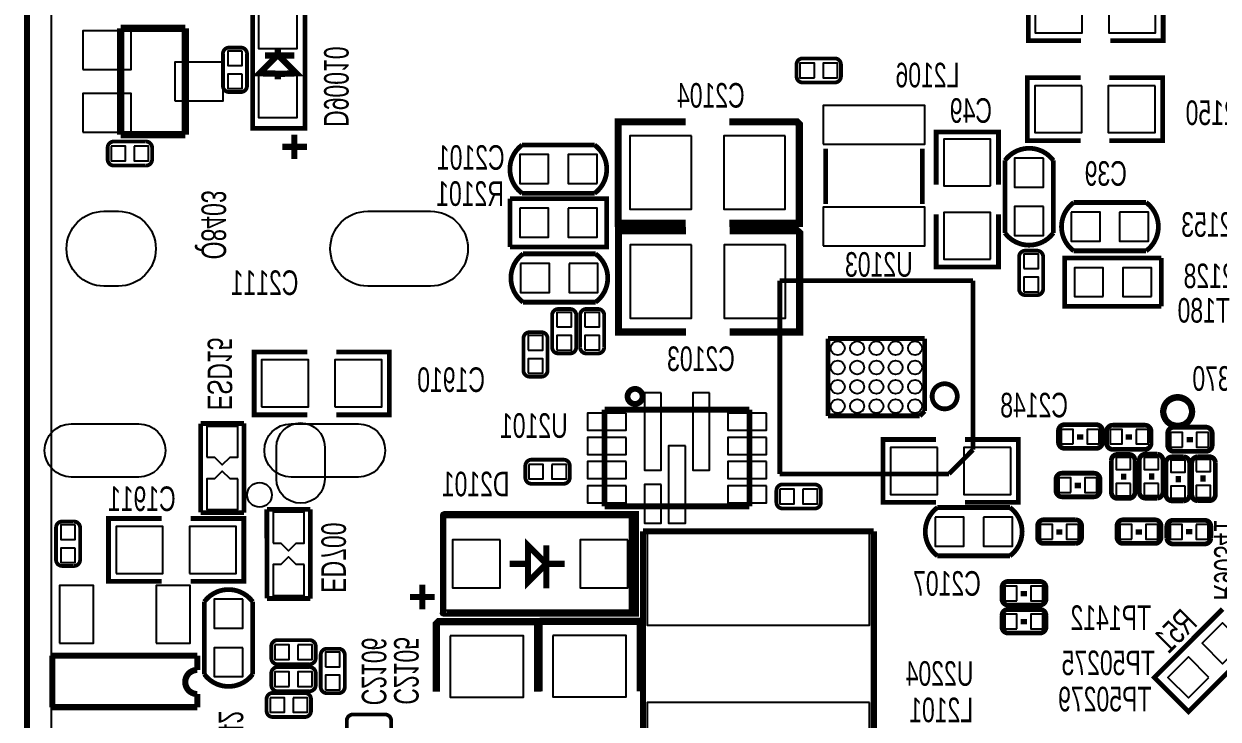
# Model space of a CAD drawing. Extents: x -74 to 86, y -67 to 30.
# Drawn here: x -33.11 to -8.4, y -17.69 to -3.31 of the extents above; entities that cross this region are included whole.
import ezdxf

# ---------------------------------------------------------------- set-up
doc = ezdxf.new("R2010")
doc.units = 0
for name, color, linetype in [('BG_OUTLINE', 3, 'CONTINUOUS'), ('PG_SILKSCREEN_BOTTOM', 6, 'CONTINUOUS'), ('PIN_SOLDERMASK_BOTTOM', 7, 'CONTINUOUS'), ('RD_SILKSCREEN_BOTTOM', 8, 'CONTINUOUS'), ('RKI_ALL', 9, 'CONTINUOUS')]:
    doc.layers.add(name, color=color, linetype=linetype)

msp = doc.modelspace()

# ---------------------------------------------------------------- linework, layer by layer
at = {"layer": 'BG_OUTLINE'}
for points in [[(22.651974, -65.801494, -0.414214), (21.381974, -67.071494), (-31.780226, -67.071494, -0.414214), (-33.050226, -65.801494), (-33.050226, 22.658578, -0.414214), (-31.780226, 23.928578), (21.381974, 23.928578, -0.414214), (22.651974, 22.658578)], [(21.381974, 23.928578), (-31.780226, 23.928578, 0.414214), (-33.050226, 22.658578), (-33.050226, -65.801494, 0.414214), (-31.780226, -67.071494), (21.381974, -67.071494, 0.414214), (22.651974, -65.801494), (22.651974, 22.658578, 0.414214)]]:
    msp.add_lwpolyline(points, format="xyb", close=True, dxfattribs=at)
at = {"layer": 'BG_OUTLINE', "const_width": 0.127}
msp.add_lwpolyline([(-31.780226, -67.071494, -0.414214), (-33.050226, -65.801494), (-33.050226, 10.360406)], format="xyb", dxfattribs=at)
at = {"layer": 'PG_SILKSCREEN_BOTTOM'}
for points, const_width in [([(-11.236198, -3.654298), (-12.325858, -3.654298), (-12.325858, -2.363978), (-11.236198, -2.363978)], 0.09906), ([(-10.626598, -3.654298), (-9.534398, -3.654298), (-9.534398, -2.363978), (-10.626598, -2.363978)], 0.09906), ([(-31.112714, -3.399028), (-29.771594, -3.399028)], 0.14986), ([(-31.112714, -5.598668), (-31.112714, -3.399028)], 0.14986), ([(-29.771594, -3.399028), (-29.771594, -5.598668)], 0.14986), ([(-28.625546, -3.796284), (-28.864306, -3.796284)], 0.07874), ([(-27.516074, -3.959606), (-28.125674, -3.959606)], 0.12954), ([(-27.856434, -3.949446), (-27.856434, -3.819906)], 0.12954), ([(-16.203676, -4.388612), (-16.203676, -4.149852)], 0.07874), ([(-27.856434, -4.327906), (-27.856434, -4.449826)], 0.12954), ([(-11.24585, -5.720588), (-12.34567, -5.720588), (-12.34567, -4.420362), (-11.246104, -4.420108)], 0.09906), ([(-10.64641, -5.720842), (-9.546844, -5.720588), (-9.546844, -4.420362), (-10.64641, -4.420108)], 0.09906), ([(-19.41449, -5.332984), (-20.81403, -5.332984), (-20.81403, -7.431024), (-19.41449, -7.431024)], 0.14986), ([(-18.51533, -5.332984), (-17.11579, -5.332984), (-17.06499, -5.381244), (-17.06499, -7.431024), (-18.51533, -7.431024)], 0.14986), ([(-29.771594, -5.598668), (-31.112714, -5.598668)], 0.14986), ([(-27.516074, -6.098286), (-27.516074, -5.597906)], 0.12954), ([(-27.516074, -6.098286), (-27.516074, -5.597906)], 0.12954), ([(-14.23289, -6.633464), (-14.23289, -5.54355), (-12.94257, -5.54355), (-12.942316, -6.63321)], 0.09906), ([(-31.379922, -5.869686), (-31.379922, -6.108446)], 0.07874), ([(-27.256994, -5.849366), (-27.767534, -5.849366)], 0.12954), ([(-27.256994, -5.849366), (-27.767534, -5.849366)], 0.12954), ([(-22.801834, -5.811012), (-21.303234, -5.811012)], 0.09906), ([(-16.520668, -7.031736), (-16.520668, -5.891022)], 0.100076), ([(-14.520672, -7.031736), (-14.520672, -5.891022)], 0.100076), ([(-12.809474, -7.631176), (-12.809474, -6.132322)], 0.09906), ([(-11.808714, -6.132322), (-11.808714, -7.631176)], 0.09906), ([(-23.05304, -7.92226), (-23.05304, -6.9215)], 0.09906), ([(-23.05304, -6.9215), (-21.05152, -6.9215), (-21.05152, -7.92226), (-23.05304, -7.92226)], 0.09906), ([(-21.303234, -6.811772), (-22.801834, -6.811772)], 0.09906), ([(-11.386566, -7.001764), (-9.887966, -7.001764)], 0.09906), ([(-14.23289, -7.243064), (-14.23289, -8.33501), (-12.94257, -8.33501), (-12.94257, -7.243064)], 0.09906), ([(-19.40814, -7.584694), (-20.80768, -7.584694), (-20.80768, -9.682734), (-19.40814, -9.682734)], 0.14986), ([(-18.50898, -7.584694), (-17.10944, -7.584694), (-17.05864, -7.632954), (-17.05864, -9.682734), (-18.50898, -9.682734)], 0.14986), ([(-22.782022, -8.064246), (-21.283422, -8.064246)], 0.09906), ([(-9.572752, -9.150858), (-11.574272, -9.150858), (-11.574272, -8.150098), (-9.572752, -8.150098)], 0.09906), ([(-9.887966, -8.002524), (-11.386566, -8.002524)], 0.09906), ([(-9.572752, -8.150098), (-9.572752, -9.150858)], 0.09906), ([(-17.469612, -8.617458), (-17.469612, -12.617958)], 0.09906), ([(-13.471652, -8.617458), (-17.469612, -8.617458)], 0.09906), ([(-13.471652, -12.117578), (-13.471652, -8.617458)], 0.09906), ([(-12.38758, -8.91794), (-12.14882, -8.91794)], 0.07874), ([(-21.283422, -9.065006), (-22.782022, -9.065006)], 0.09906), ([(-16.471392, -9.816338), (-16.471392, -11.416538)], 0.09906), ([(-14.469872, -9.816338), (-16.471392, -9.816338)], 0.09906), ([(-14.469872, -11.317478), (-14.469872, -9.816338)], 0.09906), ([(-27.24912, -10.09396), (-28.34894, -10.09396), (-28.34894, -11.39444), (-27.24912, -11.39444)], 0.09906), ([(-26.64968, -10.09396), (-25.54986, -10.09396), (-25.54986, -11.39444), (-26.64968, -11.39444)], 0.09906), ([(-22.051518, -10.125202), (-21.812758, -10.125202)], 0.07874), ([(-21.472144, -10.124694), (-21.233384, -10.124694)], 0.07874), ([(-22.644608, -10.605516), (-22.405848, -10.605516)], 0.07874), ([(-18.096992, -11.289284), (-21.09724, -11.289284)], 0.119888), ([(-21.09724, -11.289284), (-21.09724, -13.28928)], 0.119888), ([(-18.096992, -13.28928), (-18.096992, -11.289284)], 0.119888), ([(-16.471392, -11.416538), (-14.571472, -11.416538)], 0.09906), ([(-14.571472, -11.416538), (-14.469872, -11.317478)], 0.09906), ([(-29.456888, -11.574526), (-28.556712, -11.574526)], 0.100076), ([(-29.45384, -13.41628), (-29.45638, -11.57732)], 0.100076), ([(-28.55722, -11.57224), (-28.55722, -13.42136)], 0.100076), ([(-14.233906, -13.206222), (-15.333726, -13.206222), (-15.333726, -11.905742), (-14.233906, -11.905742)], 0.09906), ([(-13.634466, -13.206222), (-12.534646, -13.206222), (-12.534646, -11.905742), (-13.634466, -11.905742)], 0.09906), ([(-11.2522, -11.91006), (-11.2522, -11.7983)], 0.12954), ([(-10.79246, -11.96848), (-10.79246, -11.71956)], 0.09906), ([(-10.7061, -11.73988), (-10.7061, -11.98118)], 0.09906), ([(-10.24636, -11.80084), (-10.24636, -11.91006)], 0.12954), ([(-8.981186, -11.961114), (-8.981186, -11.851894)], 0.12954), ([(-8.5217, -12.02182), (-8.521446, -11.780774)], 0.09906), ([(-13.969492, -12.617958), (-13.471652, -12.117578)], 0.09906), ([(-10.23874, -12.21486), (-10.48766, -12.21486)], 0.09906), ([(-9.65962, -12.20978), (-9.90854, -12.20978)], 0.09906), ([(-9.10844, -12.26566), (-9.35736, -12.26566)], 0.09906), ([(-22.73554, -12.45362), (-22.73554, -12.69238)], 0.07874), ([(-17.469612, -12.617958), (-13.969492, -12.617958)], 0.09906), ([(-9.71804, -12.66952), (-9.8298, -12.66952)], 0.12954), ([(-11.303, -12.91336), (-11.303, -12.8016)], 0.12954), ([(-10.84326, -12.97178), (-10.84326, -12.72286)], 0.09906), ([(-10.29716, -12.6746), (-10.40892, -12.6746)], 0.12954), ([(-9.16686, -12.7254), (-9.27862, -12.7254)], 0.12954), ([(-8.76554, -12.7127), (-8.65378, -12.7127)], 0.12954), ([(-17.53997, -12.965684), (-17.53997, -13.204444)], 0.07874), ([(-28.085288, -13.349986), (-27.185112, -13.349986)], 0.100076), ([(-28.08224, -15.19174), (-28.08478, -13.35278)], 0.100076), ([(-27.18562, -13.3477), (-27.18562, -15.19682)], 0.100076), ([(-21.09724, -13.28928), (-18.096992, -13.28928)], 0.119888), ([(-14.20622, -13.312648), (-12.70762, -13.312648)], 0.09906), ([(-8.82396, -13.17244), (-8.57504, -13.17244)], 0.09906), ([(-32.0802, -13.603224), (-32.31896, -13.603224)], 0.07874), ([(-30.262068, -13.540486), (-31.361888, -13.540486), (-31.361888, -14.840966), (-30.262068, -14.840966)], 0.09906), ([(-29.662628, -13.540486), (-28.562808, -13.540486), (-28.562808, -14.840966), (-29.662628, -14.840966)], 0.09906), ([(-28.556712, -13.419074), (-29.456888, -13.419074)], 0.100076), ([(-20.5232, -15.494), (-20.5232, -13.462)], 0.150114), ([(-15.523464, -13.805408), (-20.298664, -13.805408)], 0.127), ([(-20.298664, -13.805408), (-20.298664, -19.291808)], 0.127), ([(-15.523464, -19.291808), (-15.523464, -13.805408)], 0.127), ([(-11.684, -13.87856), (-11.684, -13.7668)], 0.12954), ([(-11.22426, -13.93698), (-11.22426, -13.68806)], 0.09906), ([(-10.04062, -13.87856), (-10.04062, -13.7668)], 0.12954), ([(-9.58088, -13.93698), (-9.58088, -13.68806)], 0.09906), ([(-9.45896, -13.69822), (-9.45896, -13.94714)], 0.09906), ([(-8.99922, -13.75664), (-8.99922, -13.8684)], 0.12954), ([(-22.3012, -14.986), (-22.3012, -14.097)], 0.127), ([(-12.70762, -14.313408), (-14.20622, -14.313408)], 0.09906), ([(-22.6822, -14.478), (-23.0632, -14.478)], 0.127), ([(-22.3012, -14.478), (-21.9202, -14.478)], 0.127), ([(-24.8666, -15.4178), (-24.8666, -14.9098)], 0.127), ([(-24.8666, -15.4178), (-24.8666, -14.9098)], 0.127), ([(-12.4206, -15.15364), (-12.4206, -15.04188)], 0.12954), ([(-11.96086, -15.21206), (-11.96086, -14.96314)], 0.09906), ([(-29.379418, -16.762476), (-29.379418, -15.263876)], 0.09906), ([(-28.378658, -15.263876), (-28.378658, -16.762476)], 0.09906), ([(-27.185112, -15.194534), (-28.085288, -15.194534)], 0.100076), ([(-25.1206, -15.1638), (-24.6126, -15.1638)], 0.127), ([(-25.1206, -15.1638), (-24.6126, -15.1638)], 0.127), ([(-24.4348, -15.494), (-24.4348, -15.5194)], 0.12954), ([(-12.4206, -15.73276), (-12.4206, -15.621)], 0.12954), ([(-11.96086, -15.79118), (-11.96086, -15.54226)], 0.09906), ([(-7.59714, -16.122904), (-9.012428, -17.538192), (-9.720072, -16.830548), (-8.304784, -15.41526)], 0.09906), ([(-24.580088, -17.12595), (-24.580088, -15.72641), (-24.531828, -15.67561), (-22.482048, -15.67561), (-22.482048, -17.12595)], 0.14986), ([(-22.45487, -17.119092), (-22.45487, -15.719552), (-22.40661, -15.668752), (-20.35683, -15.668752), (-20.35683, -17.119092)], 0.14986), ([(-27.99334, -16.18742), (-27.99334, -16.42618)], 0.07874), ([(-32.523938, -16.377158), (-32.523938, -17.445482)], 0.127), ([(-29.524198, -16.377158), (-32.523938, -16.377158)], 0.127), ([(-29.524198, -16.674084), (-29.524198, -16.377158)], 0.127), ([(-27.07386, -16.98498), (-27.07386, -16.74622)], 0.07874), ([(-29.524198, -17.445482), (-29.524198, -17.173956)], 0.127), ([(-28.09113, -17.280128), (-28.09113, -17.518888)], 0.07874), ([(-26.840942, -17.155414), (-26.602182, -17.155414)], 0.07874), ([(-32.523938, -17.445482), (-29.524198, -17.445482)], 0.127), ([(-25.51176, -17.96542), (-25.51176, -17.72666)], 0.07874)]:
    msp.add_lwpolyline(points, dxfattribs=dict(at, const_width=const_width))
for points, const_width in [([(-27.297634, -5.468366), (-27.297634, -2.679446), (-27.297634, -2.669286), (-28.377134, -2.669286), (-28.377134, -2.679446), (-28.377134, -5.468366)], 0.09906), ([(-27.856434, -3.949446), (-27.475434, -4.327906), (-27.757374, -4.338066), (-28.237434, -4.327906)], 0.12954), ([(-22.3012, -14.478), (-22.6822, -14.859), (-22.6822, -14.097)], 0.127)]:
    msp.add_lwpolyline(points, close=True, dxfattribs=dict(at, const_width=const_width))
for points, const_width in [([(-28.864306, -3.796284, 0.42804), (-28.993846, -3.925824)], 0.07874), ([(-28.993846, -3.925824), (-28.993846, -4.586224, 0.42804), (-28.864306, -4.715764)], 0.07874), ([(-28.496006, -4.586224), (-28.496006, -3.925824, 0.42804), (-28.625546, -3.796284)], 0.07874), ([(-16.333216, -4.020312), (-16.993616, -4.020312, 0.42804), (-17.123156, -4.149852)], 0.07874), ([(-17.123156, -4.149852), (-17.123156, -4.388612, 0.42804), (-16.993616, -4.518152)], 0.07874), ([(-16.203676, -4.149852, 0.42804), (-16.333216, -4.020312)], 0.07874), ([(-16.993616, -4.518152), (-16.333216, -4.518152, 0.42804), (-16.203676, -4.388612)], 0.07874), ([(-28.864306, -4.715764), (-28.625546, -4.715764, 0.42804), (-28.496006, -4.586224)], 0.07874), ([(-30.589982, -5.740146), (-31.250382, -5.740146, 0.42804), (-31.379922, -5.869686)], 0.07874), ([(-30.460442, -6.108446), (-30.460442, -5.869686, 0.42804), (-30.589982, -5.740146)], 0.07874), ([(-22.801834, -5.811012, 0.505878), (-22.801834, -6.811772)], 0.09906), ([(-21.303234, -5.811012, -0.504821), (-21.303234, -6.811772)], 0.09906), ([(-12.809474, -6.132322, -0.504752), (-11.808714, -6.132322)], 0.09906), ([(-31.379922, -6.108446, 0.42804), (-31.250382, -6.237986)], 0.07874), ([(-31.250382, -6.237986), (-30.589982, -6.237986, 0.42804), (-30.460442, -6.108446)], 0.07874), ([(-11.386566, -8.002524, -0.504821), (-11.386566, -7.001764)], 0.09906), ([(-9.887966, -8.002524, 0.505878), (-9.887966, -7.001764)], 0.09906), ([(-12.809474, -7.631176, 0.505803), (-11.808714, -7.631176)], 0.09906), ([(-22.782022, -9.065006, -0.504821), (-22.782022, -8.064246)], 0.09906), ([(-21.283422, -9.065006, 0.505878), (-21.283422, -8.064246)], 0.09906), ([(-12.14882, -7.99846), (-12.38758, -7.99846, 0.42804), (-12.51712, -8.128)], 0.07874), ([(-12.51712, -8.128), (-12.51712, -8.7884, 0.42804), (-12.38758, -8.91794)], 0.07874), ([(-12.01928, -8.7884), (-12.01928, -8.128, 0.42804), (-12.14882, -7.99846)], 0.07874), ([(-12.14882, -8.91794, 0.42804), (-12.01928, -8.7884)], 0.07874), ([(-21.812758, -9.205722), (-22.051518, -9.205722, 0.42804), (-22.181058, -9.335262)], 0.07874), ([(-22.181058, -9.335262), (-22.181058, -9.995662, 0.42804), (-22.051518, -10.125202)], 0.07874), ([(-21.683218, -9.995662), (-21.683218, -9.335262, 0.42804), (-21.812758, -9.205722)], 0.07874), ([(-21.233384, -9.205214), (-21.472144, -9.205214, 0.42804), (-21.601684, -9.334754)], 0.07874), ([(-21.601684, -9.334754), (-21.601684, -9.995154, 0.42804), (-21.472144, -10.124694)], 0.07874), ([(-21.103844, -9.995154), (-21.103844, -9.334754, 0.42804), (-21.233384, -9.205214)], 0.07874), ([(-22.405848, -9.686036), (-22.644608, -9.686036, 0.42804), (-22.774148, -9.815576)], 0.07874), ([(-22.774148, -9.815576), (-22.774148, -10.475976, 0.42804), (-22.644608, -10.605516)], 0.07874), ([(-22.276308, -10.475976), (-22.276308, -9.815576, 0.42804), (-22.405848, -9.686036)], 0.07874), ([(-21.812758, -10.125202, 0.42804), (-21.683218, -9.995662)], 0.07874), ([(-21.233384, -10.124694, 0.42804), (-21.103844, -9.995154)], 0.07874), ([(-22.405848, -10.605516, 0.42804), (-22.276308, -10.475976)], 0.07874), ([(-10.91184, -11.60018), (-11.5824, -11.60018, 0.397554), (-11.70178, -11.71956)], 0.09906), ([(-10.79246, -11.71956, 0.396032), (-10.91184, -11.60018)], 0.09906), ([(-9.91616, -11.61034), (-10.57656, -11.61034, 0.421882), (-10.7061, -11.73988)], 0.09906), ([(-9.78662, -11.98118), (-9.78662, -11.73988, 0.431672), (-9.91616, -11.61034)], 0.09906), ([(-8.65124, -11.65098), (-9.31164, -11.651234, 0.426002), (-9.44118, -11.780774)], 0.09906), ([(-8.521446, -11.780774, 0.425267), (-8.65124, -11.65098)], 0.09906), ([(-11.70178, -11.71956), (-11.70178, -11.96848, 0.396798), (-11.5824, -12.08786)], 0.09906), ([(-9.44118, -11.780774), (-9.44118, -12.022074, 0.427169), (-9.31164, -12.151614)], 0.09906), ([(-11.5824, -12.08786), (-10.91184, -12.08786, 0.395283), (-10.79246, -11.96848)], 0.09906), ([(-10.7061, -11.98118, 0.420468), (-10.57656, -12.11072)], 0.09906), ([(-10.57656, -12.11072), (-9.91616, -12.11072, 0.430195), (-9.78662, -11.98118)], 0.09906), ([(-9.31164, -12.151614), (-8.65124, -12.15136, 0.426448), (-8.5217, -12.02182)], 0.09906), ([(-21.9456, -12.32408), (-22.606, -12.32408, 0.42804), (-22.73554, -12.45362)], 0.07874), ([(-21.81606, -12.69238), (-21.81606, -12.45362, 0.42804), (-21.9456, -12.32408)], 0.07874), ([(-10.48766, -12.21486, 0.396032), (-10.60704, -12.33424)], 0.09906), ([(-10.60704, -12.33424), (-10.60704, -13.0048, 0.397554), (-10.48766, -13.12418)], 0.09906), ([(-10.11936, -13.0048), (-10.11936, -12.33424, 0.395283), (-10.23874, -12.21486)], 0.09906), ([(-9.90854, -12.20978, 0.396032), (-10.02792, -12.32916)], 0.09906), ([(-10.02792, -12.32916), (-10.02792, -12.99972, 0.397554), (-9.90854, -13.1191)], 0.09906), ([(-9.54024, -12.99972), (-9.54024, -12.32916, 0.395283), (-9.65962, -12.20978)], 0.09906), ([(-9.35736, -12.26566, 0.396032), (-9.47674, -12.38504)], 0.09906), ([(-9.47674, -12.38504), (-9.47674, -13.0556, 0.397554), (-9.35736, -13.17498)], 0.09906), ([(-8.98906, -13.0556), (-8.98906, -12.38504, 0.395283), (-9.10844, -12.26566)], 0.09906), ([(-8.57504, -12.26312), (-8.82396, -12.26312, 0.396798), (-8.94334, -12.3825)], 0.09906), ([(-8.94334, -12.3825), (-8.94334, -13.05306, 0.395283), (-8.82396, -13.17244)], 0.09906), ([(-8.45566, -13.05306), (-8.45566, -12.3825, 0.397554), (-8.57504, -12.26312)], 0.09906), ([(-10.96264, -12.60348), (-11.6332, -12.60348, 0.397554), (-11.75258, -12.72286)], 0.09906), ([(-10.84326, -12.72286, 0.396032), (-10.96264, -12.60348)], 0.09906), ([(-22.73554, -12.69238, 0.42804), (-22.606, -12.82192)], 0.07874), ([(-22.606, -12.82192), (-21.9456, -12.82192, 0.42804), (-21.81606, -12.69238)], 0.07874), ([(-16.75003, -12.836144), (-17.41043, -12.836144, 0.42804), (-17.53997, -12.965684)], 0.07874), ([(-16.62049, -13.204444), (-16.62049, -12.965684, 0.42804), (-16.75003, -12.836144)], 0.07874), ([(-11.75258, -12.72286), (-11.75258, -12.97178, 0.396798), (-11.6332, -13.09116)], 0.09906), ([(-11.6332, -13.09116), (-10.96264, -13.09116, 0.395283), (-10.84326, -12.97178)], 0.09906), ([(-10.48766, -13.12418), (-10.23874, -13.12418, 0.396798), (-10.11936, -13.0048)], 0.09906), ([(-9.90854, -13.1191), (-9.65962, -13.1191, 0.396798), (-9.54024, -12.99972)], 0.09906), ([(-9.35736, -13.17498), (-9.10844, -13.17498, 0.396798), (-8.98906, -13.0556)], 0.09906), ([(-8.57504, -13.17244, 0.396032), (-8.45566, -13.05306)], 0.09906), ([(-17.53997, -13.204444, 0.42804), (-17.41043, -13.333984)], 0.07874), ([(-17.41043, -13.333984), (-16.75003, -13.333984, 0.42804), (-16.62049, -13.204444)], 0.07874), ([(-14.20622, -14.313408, -0.504821), (-14.20622, -13.312648)], 0.09906), ([(-12.70762, -14.313408, 0.505878), (-12.70762, -13.312648)], 0.09906), ([(-32.31896, -13.603224, 0.42804), (-32.4485, -13.732764)], 0.07874), ([(-31.95066, -14.393164), (-31.95066, -13.732764, 0.42804), (-32.0802, -13.603224)], 0.07874), ([(-11.34364, -13.56868), (-12.0142, -13.56868, 0.397554), (-12.13358, -13.68806)], 0.09906), ([(-11.22426, -13.68806, 0.396032), (-11.34364, -13.56868)], 0.09906), ([(-9.70026, -13.56868), (-10.37082, -13.56868, 0.397554), (-10.4902, -13.68806)], 0.09906), ([(-9.58088, -13.68806, 0.396032), (-9.70026, -13.56868)], 0.09906), ([(-8.66902, -13.57884), (-9.33958, -13.57884, 0.395283), (-9.45896, -13.69822)], 0.09906), ([(-8.54964, -13.94714), (-8.54964, -13.69822, 0.396798), (-8.66902, -13.57884)], 0.09906), ([(-32.4485, -13.732764), (-32.4485, -14.393164, 0.42804), (-32.31896, -14.522704)], 0.07874), ([(-12.13358, -13.68806), (-12.13358, -13.93698, 0.396798), (-12.0142, -14.05636)], 0.09906), ([(-10.4902, -13.68806), (-10.4902, -13.93698, 0.396798), (-10.37082, -14.05636)], 0.09906), ([(-12.0142, -14.05636), (-11.34364, -14.05636, 0.395283), (-11.22426, -13.93698)], 0.09906), ([(-10.37082, -14.05636), (-9.70026, -14.05636, 0.395283), (-9.58088, -13.93698)], 0.09906), ([(-9.45896, -13.94714, 0.396032), (-9.33958, -14.06652)], 0.09906), ([(-9.33958, -14.06652), (-8.66902, -14.06652, 0.397554), (-8.54964, -13.94714)], 0.09906), ([(-32.31896, -14.522704), (-32.0802, -14.522704, 0.42804), (-31.95066, -14.393164)], 0.07874), ([(-12.08024, -14.84376), (-12.7508, -14.84376, 0.397554), (-12.87018, -14.96314)], 0.09906), ([(-11.96086, -14.96314, 0.396032), (-12.08024, -14.84376)], 0.09906), ([(-29.379418, -15.263876, -0.504821), (-28.378658, -15.263876)], 0.09906), ([(-12.87018, -14.96314), (-12.87018, -15.21206, 0.396798), (-12.7508, -15.33144)], 0.09906), ([(-12.7508, -15.33144), (-12.08024, -15.33144, 0.395283), (-11.96086, -15.21206)], 0.09906), ([(-12.08024, -15.42288), (-12.7508, -15.42288, 0.397554), (-12.87018, -15.54226)], 0.09906), ([(-12.87018, -15.54226), (-12.87018, -15.79118, 0.396798), (-12.7508, -15.91056)], 0.09906), ([(-11.96086, -15.54226, 0.396032), (-12.08024, -15.42288)], 0.09906), ([(-12.7508, -15.91056), (-12.08024, -15.91056, 0.395283), (-11.96086, -15.79118)], 0.09906), ([(-27.2034, -16.05788), (-27.8638, -16.05788, 0.42804), (-27.99334, -16.18742)], 0.07874), ([(-27.07386, -16.42618), (-27.07386, -16.18742, 0.42804), (-27.2034, -16.05788)], 0.07874), ([(-26.602182, -16.235934), (-26.840942, -16.235934, 0.42804), (-26.970482, -16.365474)], 0.07874), ([(-26.472642, -17.025874), (-26.472642, -16.365474, 0.42804), (-26.602182, -16.235934)], 0.07874), ([(-27.99334, -16.42618, 0.42804), (-27.8638, -16.55572)], 0.07874), ([(-27.8638, -16.55572), (-27.2034, -16.55572, 0.42804), (-27.07386, -16.42618)], 0.07874), ([(-26.970482, -16.365474), (-26.970482, -17.025874, 0.42804), (-26.840942, -17.155414)], 0.07874), ([(-29.524198, -17.173956, -0.999888), (-29.524198, -16.674084)], 0.127), ([(-29.379418, -16.762476, 0.505878), (-28.378658, -16.762476)], 0.09906), ([(-27.2034, -16.61668), (-27.8638, -16.61668, 0.42804), (-27.99334, -16.74622)], 0.07874), ([(-27.99334, -16.74622), (-27.99334, -16.98498, 0.42804), (-27.8638, -17.11452)], 0.07874), ([(-27.07386, -16.74622, 0.42804), (-27.2034, -16.61668)], 0.07874), ([(-27.8638, -17.11452), (-27.2034, -17.11452, 0.42804), (-27.07386, -16.98498)], 0.07874), ([(-26.602182, -17.155414, 0.42804), (-26.472642, -17.025874)], 0.07874), ([(-27.30119, -17.150588), (-27.96159, -17.150588, 0.42804), (-28.09113, -17.280128)], 0.07874), ([(-27.17165, -17.518888), (-27.17165, -17.280128, 0.42804), (-27.30119, -17.150588)], 0.07874), ([(-28.09113, -17.518888, 0.42804), (-27.96159, -17.648428)], 0.07874), ([(-27.96159, -17.648428), (-27.30119, -17.648428, 0.42804), (-27.17165, -17.518888)], 0.07874), ([(-25.6413, -17.59712), (-26.3017, -17.59712, 0.42804), (-26.43124, -17.72666)], 0.07874), ([(-26.43124, -17.72666), (-26.43124, -17.96542, 0.42804), (-26.3017, -18.09496)], 0.07874), ([(-25.51176, -17.72666, 0.42804), (-25.6413, -17.59712)], 0.07874)]:
    msp.add_lwpolyline(points, format="xyb", dxfattribs=dict(at, const_width=const_width))
for points, const_width in [([(-20.310094, -11.014202, 1), (-20.62099, -11.014202, 1)], 0.119888), ([(-13.796518, -11.012424, 1), (-14.316818, -11.0123, 1)], 0.09906), ([(-8.935466, -11.3284, 1), (-9.535414, -11.3284, 1)], 0.127)]:
    msp.add_lwpolyline(points, format="xyb", close=True, dxfattribs=dict(at, const_width=const_width))
msp.add_lwpolyline([(-24.4348, -13.46454, 0.12954, 0.12954, 0), (-24.4348, -15.49146, 0.150114, 0.150114, 0.414214), (-24.43226, -15.494, 0.150114, 0.150114, 0), (-20.4597, -15.494, 0.150114, 0.150114, 0), (-20.4597, -13.462, 0.150114, 0.150114, 0), (-24.43226, -13.462, 0.12954, 0.12954, 0.414214)], format="xyseb", close=True, dxfattribs=at)
at = {"layer": 'PIN_SOLDERMASK_BOTTOM'}
for points in [[(-11.210798, -2.518918), (-12.181078, -2.518918), (-12.181078, -3.489198), (-11.210798, -3.489198)], [(-9.691878, -2.518918), (-10.662158, -2.518918), (-10.662158, -3.489198), (-9.691878, -3.489198)], [(-28.256484, -2.918206), (-28.256484, -3.817366), (-27.456384, -3.817366), (-27.456384, -2.918206)], [(-31.892494, -4.248658), (-30.891734, -4.248658), (-30.891734, -3.448558), (-31.892494, -3.448558)], [(-28.595066, -3.867404), (-28.894786, -3.867404), (-28.894786, -4.167124), (-28.595066, -4.167124)], [(-29.992574, -4.898898), (-28.991814, -4.898898), (-28.991814, -4.098798), (-29.992574, -4.098798)], [(-16.752316, -4.419092), (-16.752316, -4.119372), (-17.052036, -4.119372), (-17.052036, -4.419092)], [(-16.274796, -4.419092), (-16.274796, -4.119372), (-16.574516, -4.119372), (-16.574516, -4.419092)], [(-28.595066, -4.344924), (-28.894786, -4.344924), (-28.894786, -4.644644), (-28.595066, -4.644644)], [(-28.256484, -4.340606), (-28.256484, -5.239766), (-27.456384, -5.239766), (-27.456384, -4.340606)], [(-11.220704, -4.585208), (-12.190984, -4.585208), (-12.190984, -5.555488), (-11.220704, -5.555488)], [(-9.701784, -4.585208), (-10.672064, -4.585208), (-10.672064, -5.555488), (-9.701784, -5.555488)], [(-31.892494, -5.549138), (-30.891734, -5.549138), (-30.891734, -4.749038), (-31.892494, -4.749038)], [(-16.57096, -5.797296), (-14.47038, -5.797296), (-14.47038, -4.997196), (-16.57096, -4.997196)], [(-19.30019, -5.622544), (-20.57019, -5.622544), (-20.57019, -7.141464), (-19.30019, -7.141464)], [(-17.35963, -5.622544), (-18.62963, -5.622544), (-18.62963, -7.141464), (-17.35963, -7.141464)], [(-31.308802, -5.839206), (-31.308802, -6.138926), (-31.009082, -6.138926), (-31.009082, -5.839206)], [(-30.831282, -5.839206), (-30.831282, -6.138926), (-30.531562, -6.138926), (-30.531562, -5.839206)], [(-13.10767, -6.65861), (-13.10767, -5.68833), (-14.07795, -5.68833), (-14.07795, -6.65861)], [(-22.253194, -6.611112), (-22.253194, -6.011672), (-22.852634, -6.011672), (-22.852634, -6.611112)], [(-21.252434, -6.611112), (-21.252434, -6.011672), (-21.851874, -6.011672), (-21.851874, -6.611112)], [(-12.009374, -6.081522), (-12.608814, -6.081522), (-12.608814, -6.680962), (-12.009374, -6.680962)], [(-22.85238, -7.12216), (-22.85238, -7.7216), (-22.25294, -7.7216), (-22.25294, -7.12216)], [(-21.85162, -7.12216), (-21.85162, -7.7216), (-21.25218, -7.7216), (-21.25218, -7.12216)], [(-16.57096, -7.897368), (-14.47038, -7.897368), (-14.47038, -7.097268), (-16.57096, -7.097268)], [(-12.009374, -7.082282), (-12.608814, -7.082282), (-12.608814, -7.681722), (-12.009374, -7.681722)], [(-13.10767, -8.17753), (-13.10767, -7.20725), (-14.07795, -7.20725), (-14.07795, -8.17753)], [(-11.437366, -7.202424), (-11.437366, -7.801864), (-10.837926, -7.801864), (-10.837926, -7.202424)], [(-10.436606, -7.202424), (-10.436606, -7.801864), (-9.837166, -7.801864), (-9.837166, -7.202424)], [(-19.29384, -7.874254), (-20.56384, -7.874254), (-20.56384, -9.393174), (-19.29384, -9.393174)], [(-17.35328, -7.874254), (-18.62328, -7.874254), (-18.62328, -9.393174), (-17.35328, -9.393174)], [(-12.41806, -8.3693), (-12.11834, -8.3693), (-12.11834, -8.06958), (-12.41806, -8.06958)], [(-22.832822, -8.264906), (-22.832822, -8.864346), (-22.233382, -8.864346), (-22.233382, -8.264906)], [(-21.832062, -8.264906), (-21.832062, -8.864346), (-21.232622, -8.864346), (-21.232622, -8.264906)], [(-10.774172, -8.950198), (-10.774172, -8.350758), (-11.373612, -8.350758), (-11.373612, -8.950198)], [(-9.773412, -8.950198), (-9.773412, -8.350758), (-10.372852, -8.350758), (-10.372852, -8.950198)], [(-12.41806, -8.84682), (-12.11834, -8.84682), (-12.11834, -8.5471), (-12.41806, -8.5471)], [(-22.081998, -9.576562), (-21.782278, -9.576562), (-21.782278, -9.276842), (-22.081998, -9.276842)], [(-21.502624, -9.576054), (-21.202904, -9.576054), (-21.202904, -9.276334), (-21.502624, -9.276334)], [(-22.675088, -10.056876), (-22.375368, -10.056876), (-22.375368, -9.757156), (-22.675088, -9.757156)], [(-22.081998, -10.054082), (-21.782278, -10.054082), (-21.782278, -9.754362), (-22.081998, -9.754362)], [(-21.502624, -10.053574), (-21.202904, -10.053574), (-21.202904, -9.753854), (-21.502624, -9.753854)], [(-28.194, -11.22934), (-27.22372, -11.22934), (-27.22372, -10.25906), (-28.194, -10.25906)], [(-26.67508, -11.22934), (-25.7048, -11.22934), (-25.7048, -10.25906), (-26.67508, -10.25906)], [(-22.675088, -10.534396), (-22.375368, -10.534396), (-22.375368, -10.234676), (-22.675088, -10.234676)], [(-19.922236, -10.939399), (-20.272248, -10.939399), (-20.272248, -12.539345), (-19.922236, -12.539345)], [(-18.921984, -10.939399), (-19.271996, -10.939399), (-19.271996, -12.539345), (-18.921984, -12.539345)], [(-20.647152, -11.364214), (-21.447252, -11.364214), (-21.447252, -11.714226), (-20.647152, -11.714226)], [(-17.74698, -11.364214), (-18.54708, -11.364214), (-18.54708, -11.714226), (-17.74698, -11.714226)], [(-29.32684, -12.27328), (-29.16682, -12.27328), (-29.0068, -12.4333), (-28.84678, -12.27328), (-28.68676, -12.27328), (-28.68676, -11.63574), (-29.32684, -11.63574)], [(-11.39698, -11.99896), (-11.39698, -11.69924), (-11.6459, -11.69924), (-11.6459, -11.99896)], [(-10.8585, -11.99896), (-10.8585, -11.69924), (-11.10742, -11.69924), (-11.10742, -11.99896)], [(-10.6299, -11.69924), (-10.6299, -11.99896), (-10.38098, -11.99896), (-10.38098, -11.69924)], [(-10.09142, -11.69924), (-10.09142, -11.99896), (-9.8425, -11.99896), (-9.8425, -11.69924)], [(-9.13638, -12.06246), (-9.13638, -11.76274), (-9.3853, -11.76274), (-9.3853, -12.06246)], [(-8.5979, -12.06246), (-8.5979, -11.76274), (-8.84682, -11.76274), (-8.84682, -12.06246)], [(-20.647152, -11.86434), (-21.447252, -11.86434), (-21.447252, -12.214352), (-20.647152, -12.214352)], [(-19.42211, -12.039219), (-19.772122, -12.039219), (-19.772122, -13.639165), (-19.42211, -13.639165)], [(-17.74698, -11.86434), (-18.54708, -11.86434), (-18.54708, -12.214352), (-17.74698, -12.214352)], [(-14.208506, -12.070842), (-15.178786, -12.070842), (-15.178786, -13.041122), (-14.208506, -13.041122)], [(-12.689586, -12.070842), (-13.659866, -12.070842), (-13.659866, -13.041122), (-12.689586, -13.041122)], [(-10.20826, -12.2809), (-10.50798, -12.2809), (-10.50798, -12.52982), (-10.20826, -12.52982)], [(-9.62914, -12.27582), (-9.92886, -12.27582), (-9.92886, -12.52474), (-9.62914, -12.52474)], [(-9.07796, -12.3317), (-9.37768, -12.3317), (-9.37768, -12.58062), (-9.07796, -12.58062)], [(-8.85444, -12.56792), (-8.55472, -12.56792), (-8.55472, -12.319), (-8.85444, -12.319)], [(-28.68676, -12.72032), (-28.84678, -12.72032), (-29.0068, -12.5603), (-29.16682, -12.72032), (-29.32684, -12.72032), (-29.32684, -13.35786), (-28.68676, -13.35786)], [(-22.66442, -12.42314), (-22.66442, -12.72286), (-22.3647, -12.72286), (-22.3647, -12.42314)], [(-22.1869, -12.42314), (-22.1869, -12.72286), (-21.88718, -12.72286), (-21.88718, -12.42314)], [(-20.647152, -12.364212), (-21.447252, -12.364212), (-21.447252, -12.714224), (-20.647152, -12.714224)], [(-17.74698, -12.364212), (-18.54708, -12.364212), (-18.54708, -12.714224), (-17.74698, -12.714224)], [(-19.922236, -12.839192), (-20.272248, -12.839192), (-20.272248, -13.639292), (-19.922236, -13.639292)], [(-11.44778, -13.00226), (-11.44778, -12.70254), (-11.6967, -12.70254), (-11.6967, -13.00226)], [(-10.9093, -13.00226), (-10.9093, -12.70254), (-11.15822, -12.70254), (-11.15822, -13.00226)], [(-10.20826, -12.81938), (-10.50798, -12.81938), (-10.50798, -13.0683), (-10.20826, -13.0683)], [(-9.62914, -12.8143), (-9.92886, -12.8143), (-9.92886, -13.06322), (-9.62914, -13.06322)], [(-20.647152, -12.864338), (-21.447252, -12.864338), (-21.447252, -13.21435), (-20.647152, -13.21435)], [(-17.74698, -12.864338), (-18.54708, -12.864338), (-18.54708, -13.21435), (-17.74698, -13.21435)], [(-17.46885, -12.935204), (-17.46885, -13.234924), (-17.16913, -13.234924), (-17.16913, -12.935204)], [(-16.99133, -12.935204), (-16.99133, -13.234924), (-16.69161, -13.234924), (-16.69161, -12.935204)], [(-9.07796, -12.87018), (-9.37768, -12.87018), (-9.37768, -13.1191), (-9.07796, -13.1191)], [(-8.85444, -13.1064), (-8.55472, -13.1064), (-8.55472, -12.85748), (-8.85444, -12.85748)], [(-27.95524, -14.04874), (-27.79522, -14.04874), (-27.6352, -14.20876), (-27.47518, -14.04874), (-27.31516, -14.04874), (-27.31516, -13.4112), (-27.95524, -13.4112)], [(-14.25702, -13.513308), (-14.25702, -14.112748), (-13.65758, -14.112748), (-13.65758, -13.513308)], [(-13.25626, -13.513308), (-13.25626, -14.112748), (-12.65682, -14.112748), (-12.65682, -13.513308)], [(-32.04972, -13.674344), (-32.34944, -13.674344), (-32.34944, -13.974064), (-32.04972, -13.974064)], [(-31.206948, -14.675866), (-30.236668, -14.675866), (-30.236668, -13.705586), (-31.206948, -13.705586)], [(-29.688028, -14.675866), (-28.717748, -14.675866), (-28.717748, -13.705586), (-29.688028, -13.705586)], [(-11.82878, -13.96746), (-11.82878, -13.66774), (-12.0777, -13.66774), (-12.0777, -13.96746)], [(-11.2903, -13.96746), (-11.2903, -13.66774), (-11.53922, -13.66774), (-11.53922, -13.96746)], [(-10.1854, -13.96746), (-10.1854, -13.66774), (-10.43432, -13.66774), (-10.43432, -13.96746)], [(-9.64692, -13.96746), (-9.64692, -13.66774), (-9.89584, -13.66774), (-9.89584, -13.96746)], [(-9.39292, -13.66774), (-9.39292, -13.96746), (-9.144, -13.96746), (-9.144, -13.66774)], [(-8.85444, -13.66774), (-8.85444, -13.96746), (-8.60552, -13.96746), (-8.60552, -13.66774)], [(-23.2537, -13.9827), (-24.2443, -13.9827), (-24.2443, -14.9733), (-23.2537, -14.9733)], [(-20.6121, -13.9827), (-21.6027, -13.9827), (-21.6027, -14.9733), (-20.6121, -14.9733)], [(-15.611094, -13.848588), (-20.211034, -13.848588), (-20.211034, -15.748508), (-15.611094, -15.748508)], [(-32.04972, -14.151864), (-32.34944, -14.151864), (-32.34944, -14.451584), (-32.04972, -14.451584)], [(-27.31516, -14.49578), (-27.47518, -14.49578), (-27.6352, -14.33576), (-27.79522, -14.49578), (-27.95524, -14.49578), (-27.95524, -15.13332), (-27.31516, -15.13332)], [(-32.374586, -16.123412), (-31.673546, -16.123412), (-31.673546, -14.924532), (-32.374586, -14.924532)], [(-30.37459, -16.123412), (-29.67355, -16.123412), (-29.67355, -14.924532), (-30.37459, -14.924532)], [(-12.56538, -15.24254), (-12.56538, -14.94282), (-12.8143, -14.94282), (-12.8143, -15.24254)], [(-12.0269, -15.24254), (-12.0269, -14.94282), (-12.27582, -14.94282), (-12.27582, -15.24254)], [(-28.579318, -15.213076), (-29.178758, -15.213076), (-29.178758, -15.812516), (-28.579318, -15.812516)], [(-12.56538, -15.82166), (-12.56538, -15.52194), (-12.8143, -15.52194), (-12.8143, -15.82166)], [(-12.0269, -15.82166), (-12.0269, -15.52194), (-12.27582, -15.52194), (-12.27582, -15.82166)], [(-7.880916, -16.122904), (-8.304784, -15.699036), (-8.728652, -16.122904), (-8.304784, -16.546772)], [(-24.290528, -15.97025), (-24.290528, -17.24025), (-22.771608, -17.24025), (-22.771608, -15.97025)], [(-22.16531, -15.963392), (-22.16531, -17.233392), (-20.64639, -17.233392), (-20.64639, -15.963392)], [(-28.579318, -16.213836), (-29.178758, -16.213836), (-29.178758, -16.813276), (-28.579318, -16.813276)], [(-27.92222, -16.15694), (-27.92222, -16.45666), (-27.6225, -16.45666), (-27.6225, -16.15694)], [(-27.4447, -16.15694), (-27.4447, -16.45666), (-27.14498, -16.45666), (-27.14498, -16.15694)], [(-26.871422, -16.606774), (-26.571702, -16.606774), (-26.571702, -16.307054), (-26.871422, -16.307054)], [(-8.58856, -16.830548), (-9.012428, -16.40668), (-9.436296, -16.830548), (-9.012428, -17.254416)], [(-27.6225, -17.01546), (-27.6225, -16.71574), (-27.92222, -16.71574), (-27.92222, -17.01546)], [(-27.14498, -17.01546), (-27.14498, -16.71574), (-27.4447, -16.71574), (-27.4447, -17.01546)], [(-26.871422, -17.084294), (-26.571702, -17.084294), (-26.571702, -16.784574), (-26.871422, -16.784574)], [(-28.02001, -17.249648), (-28.02001, -17.549368), (-27.72029, -17.549368), (-27.72029, -17.249648)], [(-27.54249, -17.249648), (-27.54249, -17.549368), (-27.24277, -17.549368), (-27.24277, -17.249648)], [(-15.611094, -17.348708), (-20.211034, -17.348708), (-20.211034, -19.248628), (-15.611094, -19.248628)]]:
    msp.add_lwpolyline(points, close=True, dxfattribs=at)
for points in [[(-31.157164, -8.732266), (-31.456884, -8.732266, -1), (-31.456884, -7.182866), (-31.157164, -7.182866, -1)], [(-24.697944, -8.732266), (-25.998424, -8.732266, -1), (-25.998424, -7.182866), (-24.697944, -7.182866, -1)], [(-30.735016, -12.682474), (-32.134556, -12.682474, -1), (-32.134556, -11.582654), (-30.735016, -11.582654, -1)], [(-26.185876, -12.682474), (-27.585416, -12.682474, -1), (-27.585416, -11.582654), (-26.185876, -11.582654, -1)], [(-27.886406, -12.724384), (-27.886406, -12.063984, -1), (-26.885646, -12.063984), (-26.885646, -12.724384, -1)]]:
    msp.add_lwpolyline(points, format="xyb", close=True, dxfattribs=at)
for centre, radius in [((-16.270732, -10.016998), 0.14478), ((-15.869412, -10.016998), 0.14478), ((-15.470632, -10.016998), 0.14478), ((-15.071852, -10.016998), 0.14478), ((-14.670532, -10.016998), 0.14478), ((-16.270732, -10.415778), 0.14478), ((-15.869412, -10.415778), 0.14478), ((-15.470632, -10.415778), 0.14478), ((-15.071852, -10.415778), 0.14478), ((-14.670532, -10.415778), 0.14478), ((-16.270732, -10.817098), 0.14478), ((-15.869412, -10.817098), 0.14478), ((-15.470632, -10.817098), 0.14478), ((-15.071852, -10.817098), 0.14478), ((-14.670532, -10.817098), 0.14478), ((-16.270732, -11.215878), 0.14478), ((-15.869412, -11.215878), 0.14478), ((-15.470632, -11.215878), 0.14478), ((-15.071852, -11.215878), 0.14478), ((-14.670532, -11.215878), 0.14478), ((-9.23544, -11.3284), 0.250063), ((-28.236926, -13.052044), 0.25527)]:
    msp.add_circle(centre, radius, dxfattribs=at)
at = {"layer": 'RKI_ALL'}
msp.add_lwpolyline([(-31.780226, -66.563494, -0.414214), (-32.542226, -65.801494), (-32.542226, 22.658578, -0.414214), (-31.780226, 23.420578), (21.381974, 23.420578, -0.414214), (22.143974, 22.658578), (22.143974, -65.801494, -0.414214), (21.381974, -66.563494)], format="xyb", close=True, dxfattribs=at)

# ---------------------------------------------------------------- texts
at = {"layer": 'RD_SILKSCREEN_BOTTOM', "text_generation_flag": 2, "width": 0.7}
for s, rotation, p in [('D90010', 270, (-26.901394, -5.437886)), ('Q8403', 270, (-29.4386, -8.1788)), ('ESD15', 270, (-29.3116, -11.303)), ('ED700', 270, (-26.95702, -15.07744)), ('R90341', 270, (-8.48106, -15.23746)), ('R51', 45, (-8.8011, -15.73276)), ('C2106', 270, (-26.12136, -17.40662)), ('C2105', 270, (-25.452832, -17.393412)), ('C8942', 270, (-29.083, -18.923))]:
    msp.add_text(s, height=0.508, rotation=rotation, dxfattribs=at).set_placement(p)
for s, p in [('L2106', (-13.752322, -4.618482)), ('C2104', (-18.196052, -5.03809)), ('C49', (-13.078714, -5.352288)), ('C2150', (-7.669276, -5.398008)), ('C2101', (-23.1648, -6.3246)), ('C39', (-10.287, -6.6548)), ('R2101', (-23.179532, -7.07136)), ('C2153', (-7.7597, -7.71144)), ('U2103', (-14.718792, -8.537194)), ('C2111', (-27.432, -8.9154)), ('R2128', (-7.710424, -8.774176)), ('T180', (-8.1534, -9.4869)), ('C2103', (-18.400776, -10.488422)), ('C1910', (-23.5712, -10.922)), ('R90370', (-7.2644, -10.8966)), ('C2148', (-11.505946, -11.448034)), ('U2101', (-21.85924, -11.871452)), ('D2101', (-23.0632, -13.081)), ('C1911', (-29.972, -13.3858)), ('C2107', (-13.3096, -15.1384)), ('TP1412', (-9.78662, -15.84706)), ('TP50275', (-9.70788, -16.78178)), ('U2204', (-13.462762, -17.00149)), ('TP50279', (-9.779, -17.53108)), ('L2101', (-13.468858, -17.756124))]:
    msp.add_text(s, height=0.508, dxfattribs=at).set_placement(p)

doc.saveas('drawing.dxf')
